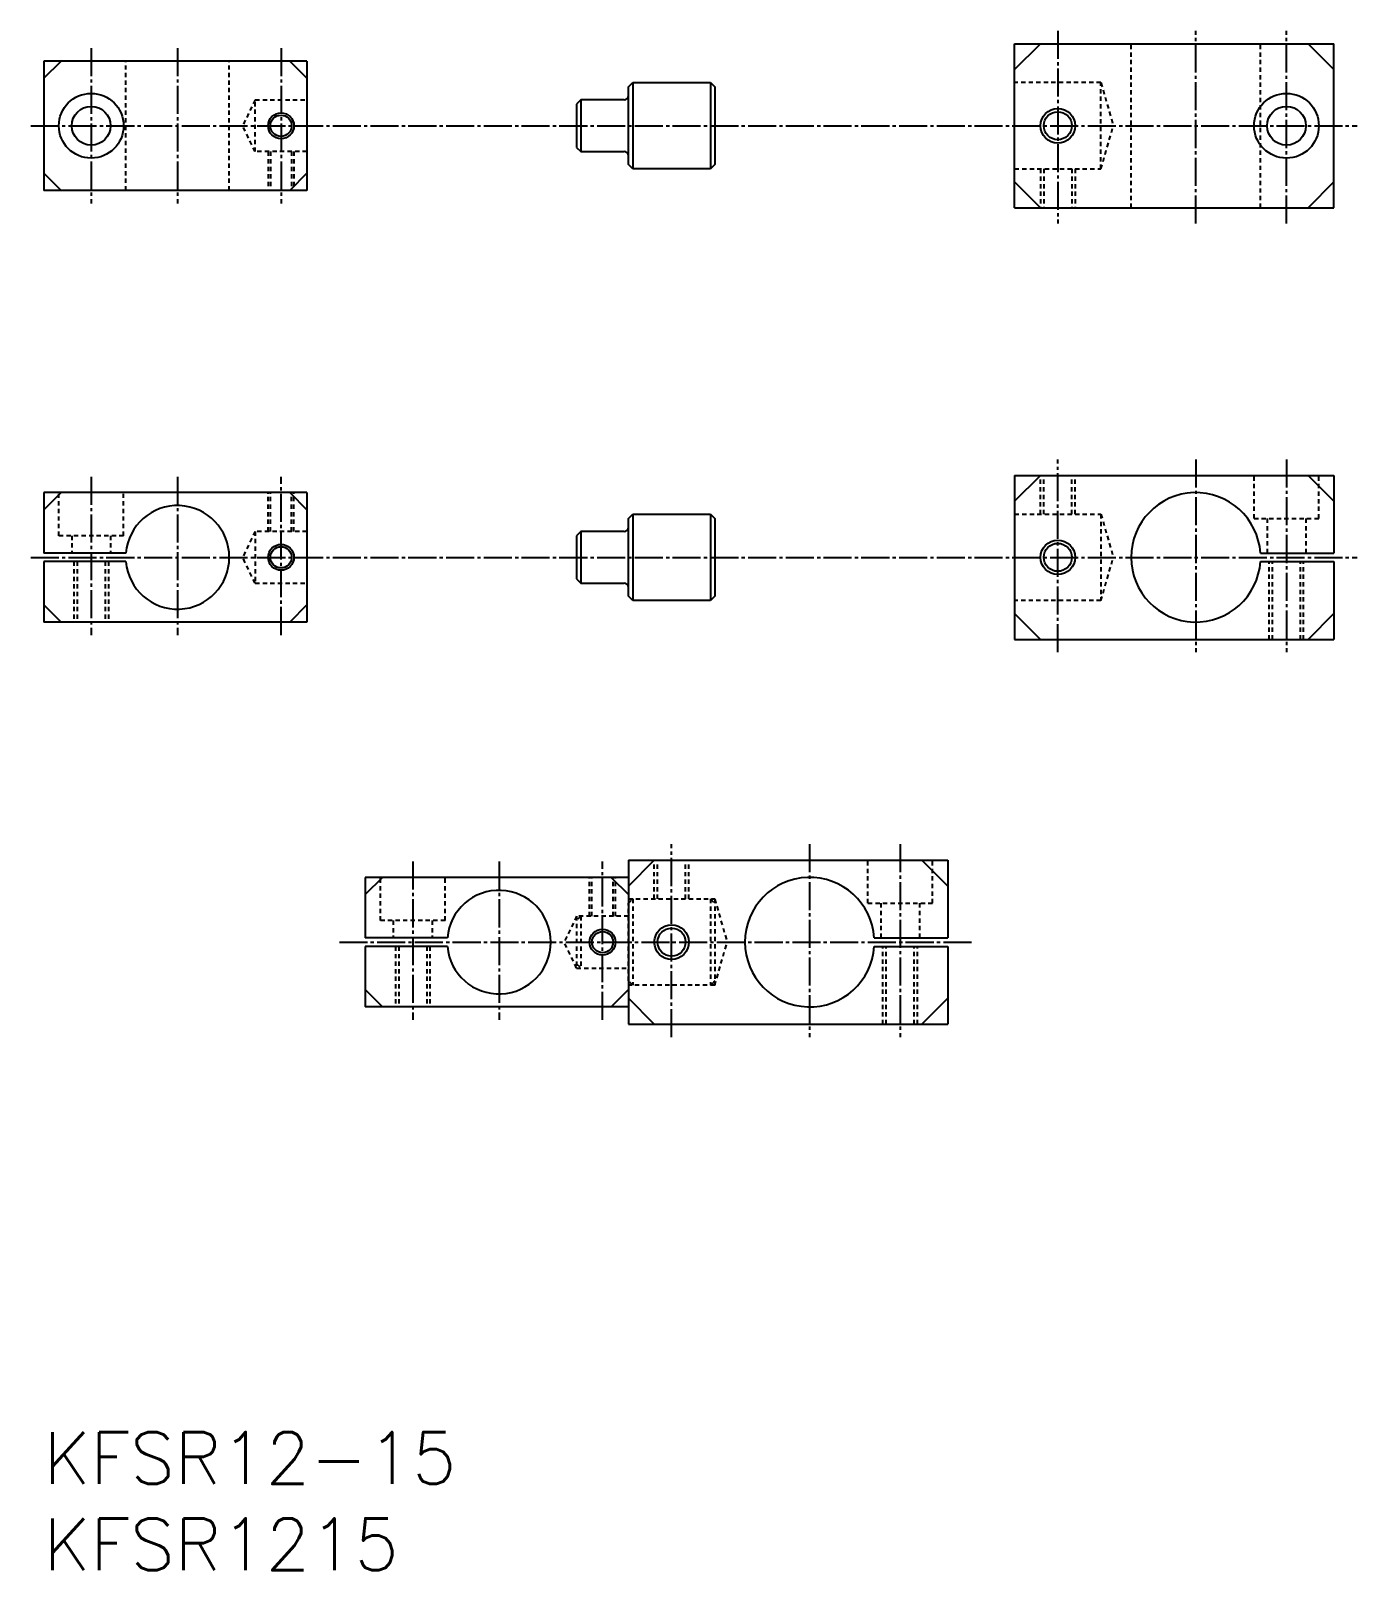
# Model space of a CAD drawing. Extents: x -518 to -365, y -4657 to -4479.
import ezdxf

# ---------------------------------------------------------------- set-up
doc = ezdxf.new("R2010")
doc.units = 0
doc.header["$LTSCALE"] = 0.25
doc.linetypes.add('CENTER', pattern=[17.5, 13, -1.5, 1.5, -1.5])
doc.linetypes.add('DASHED', pattern=[3.5, 2, -1.5])
doc.layers.get('0').update_dxf_attribs({"linetype": 'CONTINUOUS'})
doc.layers.add('CENTER', color=1, linetype='CENTER')
doc.styles.get("Standard").update_dxf_attribs({"font": 'txt', "bigfont": 'BIGFONT'})

msp = doc.modelspace()

# ---------------------------------------------------------------- linework, layer by layer
at = {"color": 7, "linetype": 'CONTINUOUS'}
for p, q in [((-404.44, -4499.6), (-404.44, -4480.6)), ((-404.44, -4480.6), (-367.44, -4480.6)), ((-404.44, -4483.6), (-401.44, -4480.6)), ((-370.44, -4480.6), (-367.44, -4483.6)), ((-367.44, -4499.6), (-367.44, -4480.6)), ((-516.96, -4482.6), (-516.96, -4497.6)), ((-486.46, -4482.6), (-516.96, -4482.6)), ((-516.96, -4484.6), (-514.96, -4482.6)), ((-486.46, -4484.6), (-488.46, -4482.6)), ((-486.46, -4482.6), (-486.46, -4497.6)), ((-449.2, -4485.6), (-448.7, -4485.1)), ((-448.7, -4485.1), (-439.7, -4485.1)), ((-439.7, -4485.1), (-439.2, -4485.6)), ((-454.7, -4487.1), (-455.2, -4487.6)), ((-454.7, -4487.1), (-454.7, -4493.1)), ((-449.7, -4487.1), (-454.7, -4487.1)), ((-449.2, -4494.6), (-449.2, -4485.6)), ((-439.2, -4485.6), (-439.2, -4494.6)), ((-455.2, -4487.6), (-455.2, -4492.6)), ((-455.2, -4492.6), (-454.7, -4493.1)), ((-454.7, -4493.1), (-449.7, -4493.1)), ((-516.96, -4495.6), (-514.96, -4497.6)), ((-486.46, -4495.6), (-488.46, -4497.6)), ((-448.7, -4495.1), (-449.2, -4494.6)), ((-439.7, -4495.1), (-448.7, -4495.1)), ((-439.2, -4494.6), (-439.7, -4495.1)), ((-486.46, -4497.6), (-516.96, -4497.6)), ((-401.44, -4499.6), (-404.44, -4496.6)), ((-367.44, -4496.6), (-370.44, -4499.6)), ((-404.44, -4499.6), (-367.44, -4499.6)), ((-404.44, -4530.6), (-367.44, -4530.6)), ((-404.44, -4530.6), (-404.44, -4549.6)), ((-404.44, -4533.6), (-401.44, -4530.6)), ((-370.44, -4530.6), (-367.44, -4533.6)), ((-367.44, -4530.6), (-367.44, -4539.6)), ((-516.96, -4532.6), (-516.96, -4539.6)), ((-486.46, -4532.6), (-516.96, -4532.6)), ((-516.96, -4534.6), (-514.96, -4532.6)), ((-488.46, -4532.6), (-486.46, -4534.6)), ((-486.46, -4532.6), (-486.46, -4547.6)), ((-449.2, -4535.6), (-448.7, -4535.1)), ((-448.7, -4535.1), (-439.7, -4535.1)), ((-439.7, -4535.1), (-439.2, -4535.6)), ((-454.7, -4537.1), (-455.2, -4537.6)), ((-449.7, -4537.1), (-454.7, -4537.1)), ((-454.7, -4537.1), (-454.7, -4543.1)), ((-449.2, -4544.6), (-449.2, -4535.6)), ((-439.2, -4535.6), (-439.2, -4544.6)), ((-455.2, -4537.6), (-455.2, -4542.6)), ((-507.44, -4539.6), (-516.96, -4539.6)), ((-507.44, -4540.6), (-516.96, -4540.6)), ((-516.96, -4540.6), (-516.96, -4547.6)), ((-375.96, -4539.6), (-367.44, -4539.6)), ((-375.96, -4540.6), (-367.44, -4540.6)), ((-367.44, -4540.6), (-367.44, -4549.6)), ((-455.2, -4542.6), (-454.7, -4543.1)), ((-454.7, -4543.1), (-449.7, -4543.1)), ((-516.96, -4545.6), (-514.96, -4547.6)), ((-486.46, -4545.6), (-488.46, -4547.6)), ((-448.7, -4545.1), (-449.2, -4544.6)), ((-439.7, -4545.1), (-448.7, -4545.1)), ((-439.2, -4544.6), (-439.7, -4545.1)), ((-486.46, -4547.6), (-516.96, -4547.6)), ((-401.44, -4549.6), (-404.44, -4546.6)), ((-367.44, -4546.6), (-370.44, -4549.6)), ((-404.44, -4549.6), (-367.44, -4549.6)), ((-449.2, -4575.18), (-412.2, -4575.18)), ((-449.2, -4575.18), (-449.2, -4594.18)), ((-449.2, -4578.18), (-446.2, -4575.18)), ((-415.2, -4575.18), (-412.2, -4578.18)), ((-412.2, -4575.18), (-412.2, -4584.18)), ((-449.2, -4577.18), (-479.7, -4577.18)), ((-479.7, -4577.18), (-479.7, -4584.18)), ((-477.7, -4577.18), (-479.7, -4579.18)), ((-451.2, -4577.18), (-449.2, -4579.18)), ((-449.2, -4578.18), (-449.2, -4591.18)), ((-449.2, -4578.18), (-449.2, -4591.18)), ((-449.2, -4579.18), (-449.2, -4590.18)), ((-470.18, -4584.18), (-479.7, -4584.18)), ((-479.7, -4585.18), (-479.7, -4592.18)), ((-470.18, -4585.18), (-479.7, -4585.18)), ((-420.72, -4584.18), (-412.2, -4584.18)), ((-420.72, -4585.18), (-412.2, -4585.18)), ((-412.2, -4585.18), (-412.2, -4594.18)), ((-479.7, -4590.18), (-477.7, -4592.18)), ((-451.2, -4592.18), (-449.2, -4590.18)), ((-449.2, -4592.18), (-479.7, -4592.18)), ((-446.2, -4594.18), (-449.2, -4591.18)), ((-412.2, -4591.18), (-415.2, -4594.18)), ((-449.2, -4594.18), (-412.2, -4594.18))]:
    msp.add_line(p, q, dxfattribs=at)
at = {"color": 3, "linetype": 'DASHED'}
for p, q in [((-390.94, -4499.6), (-390.94, -4480.6)), ((-375.96, -4499.6), (-375.96, -4480.6)), ((-507.44, -4497.6), (-507.44, -4482.6)), ((-495.46, -4497.6), (-495.46, -4482.6)), ((-394.44, -4485.1), (-404.44, -4485.1)), ((-394.44, -4495.1), (-394.44, -4485.1)), ((-394.44, -4485.1), (-393, -4490.1)), ((-492.46, -4487.1), (-493.91, -4490.1)), ((-492.46, -4487.1), (-486.46, -4487.1)), ((-492.46, -4493.1), (-492.46, -4487.1)), ((-492.46, -4493.1), (-493.91, -4490.1)), ((-394.44, -4495.1), (-393, -4490.1)), ((-486.46, -4493.1), (-492.46, -4493.1)), ((-490.96, -4493.1), (-490.96, -4497.6)), ((-490.69, -4493.1), (-490.69, -4497.6)), ((-488.23, -4493.1), (-488.23, -4497.6)), ((-487.96, -4493.1), (-487.96, -4497.6)), ((-404.44, -4495.1), (-394.44, -4495.1)), ((-401.44, -4495.1), (-401.44, -4499.6)), ((-401.06, -4495.1), (-401.06, -4499.6)), ((-397.82, -4495.1), (-397.82, -4499.6)), ((-397.44, -4495.1), (-397.44, -4499.6)), ((-401.44, -4535.1), (-401.44, -4530.6)), ((-401.06, -4535.1), (-401.06, -4530.6)), ((-397.82, -4535.1), (-397.82, -4530.6)), ((-397.44, -4535.1), (-397.44, -4530.6)), ((-376.69, -4535.6), (-376.69, -4530.6)), ((-369.19, -4535.6), (-369.19, -4530.6)), ((-515.21, -4537.6), (-515.21, -4532.6)), ((-507.71, -4537.6), (-507.71, -4532.6)), ((-490.96, -4537.1), (-490.96, -4532.6)), ((-490.69, -4537.1), (-490.69, -4532.6)), ((-488.23, -4537.1), (-488.23, -4532.6)), ((-487.96, -4537.1), (-487.96, -4532.6)), ((-404.44, -4535.1), (-394.44, -4535.1)), ((-394.44, -4535.1), (-394.44, -4545.1)), ((-394.44, -4535.1), (-393, -4540.1)), ((-492.46, -4537.1), (-493.91, -4540.1)), ((-492.46, -4537.1), (-492.46, -4543.1)), ((-486.46, -4537.1), (-492.46, -4537.1)), ((-376.69, -4535.6), (-369.19, -4535.6)), ((-375.19, -4535.6), (-375.19, -4539.6)), ((-370.69, -4535.6), (-370.69, -4539.6)), ((-507.71, -4537.6), (-515.21, -4537.6)), ((-513.71, -4537.6), (-513.71, -4539.6)), ((-509.21, -4537.6), (-509.21, -4539.6)), ((-513.46, -4540.6), (-513.46, -4547.6)), ((-513.08, -4540.6), (-513.08, -4547.6)), ((-509.84, -4540.6), (-509.84, -4547.6)), ((-509.46, -4540.6), (-509.46, -4547.6)), ((-492.46, -4543.1), (-493.91, -4540.1)), ((-394.44, -4545.1), (-393, -4540.1)), ((-374.95, -4549.6), (-374.95, -4540.6)), ((-374.57, -4549.6), (-374.57, -4540.6)), ((-371.33, -4549.6), (-371.33, -4540.6)), ((-370.95, -4549.6), (-370.95, -4540.6)), ((-492.46, -4543.1), (-486.46, -4543.1)), ((-394.44, -4545.1), (-404.44, -4545.1)), ((-446.2, -4579.68), (-446.2, -4575.18)), ((-445.82, -4579.68), (-445.82, -4575.18)), ((-442.58, -4579.68), (-442.58, -4575.18)), ((-442.2, -4579.68), (-442.2, -4575.18)), ((-421.45, -4580.18), (-421.45, -4575.18)), ((-413.95, -4580.18), (-413.95, -4575.18)), ((-477.95, -4582.18), (-477.95, -4577.18)), ((-470.45, -4582.18), (-470.45, -4577.18)), ((-453.7, -4581.68), (-453.7, -4577.18)), ((-453.43, -4581.68), (-453.43, -4577.18)), ((-450.97, -4581.68), (-450.97, -4577.18)), ((-450.7, -4581.68), (-450.7, -4577.18)), ((-449.2, -4579.68), (-439.2, -4579.68)), ((-449.2, -4580.18), (-448.7, -4579.68)), ((-448.7, -4579.68), (-448.7, -4589.68)), ((-439.7, -4579.68), (-439.7, -4589.68)), ((-439.7, -4579.68), (-439.2, -4580.18)), ((-439.2, -4579.68), (-437.76, -4584.68)), ((-439.2, -4579.68), (-439.2, -4589.68)), ((-455.2, -4581.68), (-456.65, -4584.68)), ((-449.2, -4581.68), (-455.2, -4581.68)), ((-455.2, -4581.68), (-455.2, -4587.68)), ((-454.7, -4581.68), (-455.2, -4582.18)), ((-454.7, -4581.68), (-454.7, -4587.68)), ((-449.2, -4589.18), (-449.2, -4580.18)), ((-421.45, -4580.18), (-413.95, -4580.18)), ((-419.95, -4580.18), (-419.95, -4584.18)), ((-415.45, -4580.18), (-415.45, -4584.18)), ((-470.45, -4582.18), (-477.95, -4582.18)), ((-476.45, -4582.18), (-476.45, -4584.18)), ((-471.95, -4582.18), (-471.95, -4584.18)), ((-476.2, -4585.18), (-476.2, -4592.18)), ((-475.82, -4585.18), (-475.82, -4592.18)), ((-472.58, -4585.18), (-472.58, -4592.18)), ((-472.2, -4585.18), (-472.2, -4592.18)), ((-455.2, -4587.68), (-456.65, -4584.68)), ((-439.2, -4589.68), (-437.76, -4584.68)), ((-419.71, -4594.18), (-419.71, -4585.18)), ((-419.34, -4594.18), (-419.34, -4585.18)), ((-416.09, -4594.18), (-416.09, -4585.18)), ((-415.71, -4594.18), (-415.71, -4585.18)), ((-455.2, -4587.18), (-454.7, -4587.68)), ((-455.2, -4587.68), (-449.2, -4587.68)), ((-448.7, -4589.68), (-449.2, -4589.18)), ((-439.2, -4589.68), (-449.2, -4589.68)), ((-439.2, -4589.18), (-439.7, -4589.68))]:
    msp.add_line(p, q, dxfattribs=at)
at = {"color": 7, "linetype": 'CONTINUOUS'}
for centre, radius in [((-511.46, -4490.1), 3.75), ((-372.94, -4490.1), 3.75), ((-511.46, -4490.1), 2.25), ((-489.46, -4490.1), 1.23), ((-399.44, -4490.1), 1.62), ((-372.94, -4490.1), 2.25), ((-489.46, -4540.1), 1.23), ((-399.44, -4540.1), 1.62), ((-452.2, -4584.68), 1.23), ((-444.2, -4584.68), 1.62)]:
    msp.add_circle(centre, radius, dxfattribs=at)
at = {"color": 3, "linetype": 'CONTINUOUS'}
for centre, radius in [((-489.46, -4490.1), 1.5), ((-399.44, -4490.1), 2), ((-489.46, -4540.1), 1.5), ((-399.44, -4540.1), 2), ((-452.2, -4584.68), 1.5), ((-444.2, -4584.68), 2)]:
    msp.add_circle(centre, radius, dxfattribs=at)
at = {"color": 7, "linetype": 'CONTINUOUS'}
for centre, radius, start, end in [((-449.7, -4486.6), 0.5, 270, 0), ((-383.44, -4540.1), 7.5, 3.8226, 356.1774), ((-501.46, -4540.1), 6, 184.7802, 175.2198), ((-449.7, -4536.6), 0.5, 270, 0), ((-428.2, -4584.68), 7.5, 3.8226, 356.1774), ((-464.2, -4584.68), 6, 184.7802, 175.2198)]:
    msp.add_arc(centre, radius, start, end, dxfattribs=at)
at = {"layer": 'CENTER', "color": 1, "linetype": 'CENTER'}
for p, q in [((-399.44, -4479.1), (-399.44, -4501.43)), ((-383.44, -4501.43), (-383.44, -4479.1)), ((-372.94, -4501.43), (-372.94, -4479.1)), ((-511.46, -4481.1), (-511.46, -4499.1)), ((-501.46, -4481.1), (-501.46, -4499.1)), ((-489.46, -4481.1), (-489.46, -4499.1)), ((-518.46, -4490.1), (-364.74, -4490.1)), ((-399.44, -4551.1), (-399.44, -4528.76)), ((-383.44, -4528.76), (-383.44, -4551.1)), ((-372.94, -4528.76), (-372.94, -4551.1)), ((-511.46, -4530.76), (-511.46, -4549.1)), ((-501.46, -4530.76), (-501.46, -4549.1)), ((-489.46, -4549.1), (-489.46, -4530.76)), ((-518.46, -4540.1), (-364.74, -4540.1)), ((-444.2, -4595.68), (-444.2, -4573.34)), ((-428.2, -4573.34), (-428.2, -4595.68)), ((-417.7, -4573.34), (-417.7, -4595.68)), ((-474.2, -4575.34), (-474.2, -4593.68)), ((-464.2, -4575.34), (-464.2, -4593.68)), ((-452.2, -4593.68), (-452.2, -4575.34)), ((-482.7, -4584.68), (-409.2, -4584.68))]:
    msp.add_line(p, q, dxfattribs=at)
at = {"layer": 'CENTER', "color": 7, "linetype": 'CONTINUOUS'}
for p, q in [((-448.7, -4485.1), (-448.7, -4495.1)), ((-439.7, -4485.1), (-439.7, -4495.1)), ((-448.7, -4535.1), (-448.7, -4545.1)), ((-439.7, -4535.1), (-439.7, -4545.1))]:
    msp.add_line(p, q, dxfattribs=at)
for centre in [(-449.7, -4493.6), (-449.7, -4543.6)]:
    msp.add_arc(centre, 0.5, 0, 90, dxfattribs=at)

# ---------------------------------------------------------------- texts
at = {"color": 7, "linetype": 'CONTINUOUS'}
for s, p in [('KFSR12-15', (-516.96, -4647.44)), ('KFSR1215', (-516.96, -4657.44))]:
    msp.add_text(s, height=6, dxfattribs=at).set_placement(p)

doc.saveas('drawing.dxf')
